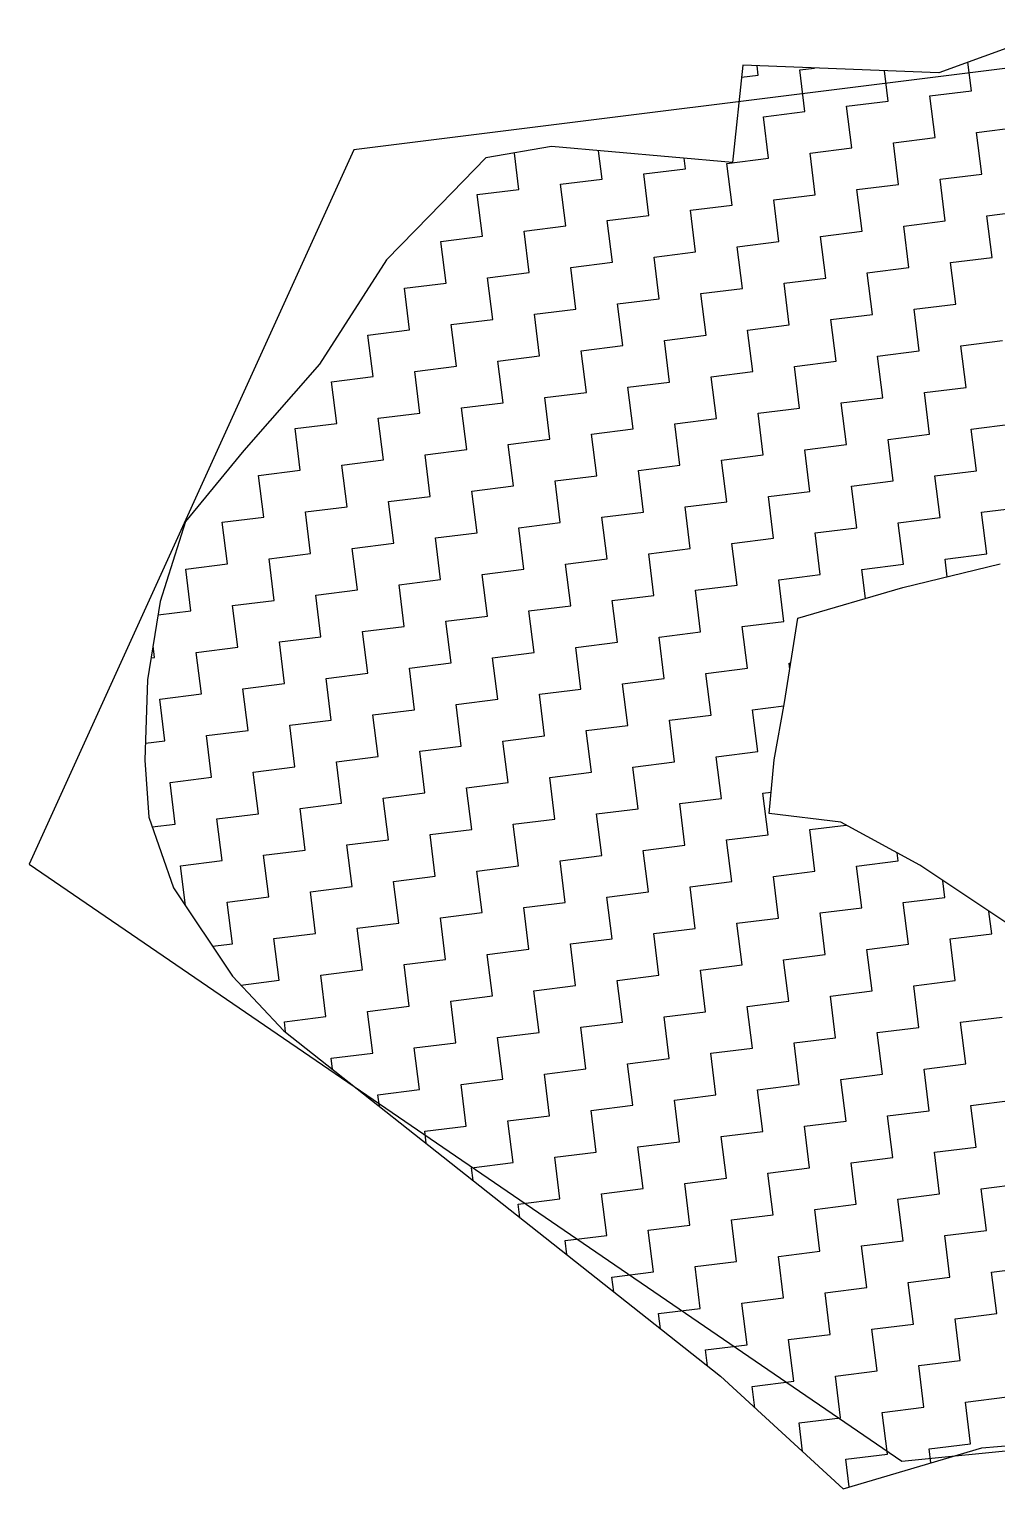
# Model space of a CAD drawing. Header units: metres. Extents: x 290108 to 292128, y 1990044 to 1991719.
# Drawn here: x 290108 to 290224.5, y 1990315 to 1990490.7 of the extents above; entities that cross this region are included whole.
import ezdxf

# ---------------------------------------------------------------- set-up
doc = ezdxf.new("R2010")
doc.units = ezdxf.units.M
doc.header["$MEASUREMENT"] = 0
doc.layers.add('POLY_HATCH', color=12, linetype='Continuous')
doc.layers.add('V_BOUND_LINE', color=7, linetype='Continuous')

msp = doc.modelspace()

# ---------------------------------------------------------------- linework, layer by layer
at = {"layer": 'POLY_HATCH'}
for p, q in [((290231.92, 1990490.72), (290217.55, 1990485.47)), ((290193.94, 1990486.38), (290192.7, 1990474.68)), ((290217.55, 1990485.47), (290193.94, 1990486.38)), ((290170.89, 1990476.59), (290162.97, 1990475.22)), ((290192.7, 1990474.68), (290170.89, 1990476.59)), ((290162.97, 1990475.22), (290156.14, 1990468.21)), ((290156.14, 1990468.21), (290151.02, 1990462.95)), ((290151.02, 1990462.95), (290142.95, 1990450.4)), ((290142.95, 1990450.4), (290133.84, 1990440.02)), ((290133.84, 1990440.02), (290126.81, 1990431.45)), ((290126.81, 1990431.45), (290123.77, 1990421.83)), ((290213.21, 1990423.51), (290224.91, 1990426.38)), ((290200.55, 1990419.81), (290213.21, 1990423.51)), ((290123.77, 1990421.83), (290122.25, 1990412.4)), ((290198.97, 1990409.68), (290200.55, 1990419.81)), ((290122.25, 1990412.4), (290121.91, 1990402.74)), ((290197.7, 1990402.79), (290198.97, 1990409.68)), ((290121.91, 1990402.74), (290122.38, 1990395.86)), ((290197.09, 1990396.33), (290197.7, 1990402.79)), ((290122.38, 1990395.86), (290125.36, 1990387.38)), ((290205.73, 1990395.28), (290197.09, 1990396.33)), ((290215.24, 1990390.08), (290205.73, 1990395.28)), ((290226.46, 1990382.62), (290215.24, 1990390.08)), ((290125.36, 1990387.38), (290132.47, 1990376.72)), ((290132.47, 1990376.72), (290138.67, 1990370.17)), ((290138.67, 1990370.17), (290191.23, 1990328.59)), ((290191.23, 1990328.59), (290206.01, 1990315.03)), ((290222.7, 1990319.97), (290252.43, 1990322.51)), ((290206.01, 1990315.03), (290222.7, 1990319.97))]:
    msp.add_line(p, q, dxfattribs=at)
at = {"layer": 'POLY_HATCH', "linetype": 'Continuous'}
for p, q in [((290221.46, 1990483.31), (290221.04, 1990486.75)), ((290193.79, 1990484.96), (290195.78, 1990485.2)), ((290195.78, 1990485.2), (290195.64, 1990486.32)), ((290200.79, 1990485.83), (290202.58, 1990486.05)), ((290201.42, 1990480.82), (290200.79, 1990485.83)), ((290211.44, 1990482.06), (290210.99, 1990485.72)), ((290216.45, 1990482.69), (290221.46, 1990483.31)), ((290206.43, 1990481.44), (290211.44, 1990482.06)), ((290207.05, 1990476.43), (290206.43, 1990481.44)), ((290217.08, 1990477.67), (290216.45, 1990482.69)), ((290196.41, 1990480.19), (290201.42, 1990480.82)), ((290197.03, 1990475.18), (290196.41, 1990480.19)), ((290212.06, 1990477.05), (290217.08, 1990477.67)), ((290222.09, 1990478.3), (290227.1, 1990478.92)), ((290222.71, 1990473.29), (290222.09, 1990478.3)), ((290176.98, 1990472.69), (290176.56, 1990476.09)), ((290202.04, 1990475.8), (290207.05, 1990476.43)), ((290212.69, 1990472.04), (290212.06, 1990477.05)), ((290166.96, 1990471.44), (290166.42, 1990475.81)), ((290187.01, 1990473.93), (290186.85, 1990475.19)), ((290192.02, 1990474.56), (290197.03, 1990475.18)), ((290192.64, 1990469.55), (290192.02, 1990474.56)), ((290202.66, 1990470.79), (290202.04, 1990475.8)), ((290171.97, 1990472.06), (290176.98, 1990472.69)), ((290182, 1990473.31), (290187.01, 1990473.93)), ((290182.62, 1990468.3), (290182, 1990473.31)), ((290217.7, 1990472.66), (290222.71, 1990473.29)), ((290218.32, 1990467.65), (290217.7, 1990472.66)), ((290161.95, 1990470.82), (290166.96, 1990471.44)), ((290162.57, 1990465.8), (290161.95, 1990470.82)), ((290172.6, 1990467.05), (290171.97, 1990472.06)), ((290197.65, 1990470.17), (290202.66, 1990470.79)), ((290207.68, 1990471.42), (290212.69, 1990472.04)), ((290208.3, 1990466.4), (290207.68, 1990471.42)), ((290187.63, 1990468.92), (290192.64, 1990469.55)), ((290188.25, 1990463.91), (290187.63, 1990468.92)), ((290198.28, 1990465.16), (290197.65, 1990470.17)), ((290223.33, 1990468.27), (290228.35, 1990468.9)), ((290177.61, 1990467.68), (290182.62, 1990468.3)), ((290178.23, 1990462.66), (290177.61, 1990467.68)), ((290213.31, 1990467.03), (290218.32, 1990467.65)), ((290223.96, 1990463.26), (290223.33, 1990468.27)), ((290157.56, 1990465.18), (290162.57, 1990465.8)), ((290167.59, 1990466.43), (290172.6, 1990467.05)), ((290168.21, 1990461.42), (290167.59, 1990466.43)), ((290203.29, 1990465.78), (290208.3, 1990466.4)), ((290203.91, 1990460.77), (290203.29, 1990465.78)), ((290213.93, 1990462.02), (290213.31, 1990467.03)), ((290158.19, 1990460.17), (290157.56, 1990465.18)), ((290183.24, 1990463.29), (290188.25, 1990463.91)), ((290193.27, 1990464.53), (290198.28, 1990465.16)), ((290193.89, 1990459.52), (290193.27, 1990464.53)), ((290173.22, 1990462.04), (290178.23, 1990462.66)), ((290173.84, 1990457.03), (290173.22, 1990462.04)), ((290183.87, 1990458.28), (290183.24, 1990463.29)), ((290208.92, 1990461.39), (290213.93, 1990462.02)), ((290218.95, 1990462.64), (290223.96, 1990463.26)), ((290219.57, 1990457.63), (290218.95, 1990462.64)), ((290153.17, 1990459.55), (290158.19, 1990460.17)), ((290163.2, 1990460.79), (290168.21, 1990461.42)), ((290163.82, 1990455.78), (290163.2, 1990460.79)), ((290198.9, 1990460.15), (290203.91, 1990460.77)), ((290199.52, 1990455.13), (290198.9, 1990460.15)), ((290209.55, 1990456.38), (290208.92, 1990461.39)), ((290153.8, 1990454.54), (290153.17, 1990459.55)), ((290188.88, 1990458.9), (290193.89, 1990459.52)), ((290189.5, 1990453.89), (290188.88, 1990458.9)), ((290168.83, 1990456.41), (290173.84, 1990457.03)), ((290178.85, 1990457.65), (290183.87, 1990458.28)), ((290179.48, 1990452.64), (290178.85, 1990457.65)), ((290214.56, 1990457.01), (290219.57, 1990457.63)), ((290215.18, 1990451.99), (290214.56, 1990457.01)), ((290158.81, 1990455.16), (290163.82, 1990455.78)), ((290159.43, 1990450.15), (290158.81, 1990455.16)), ((290169.46, 1990451.39), (290168.83, 1990456.41)), ((290194.51, 1990454.51), (290199.52, 1990455.13)), ((290204.54, 1990455.76), (290209.55, 1990456.38)), ((290205.16, 1990450.75), (290204.54, 1990455.76)), ((290148.79, 1990453.91), (290153.8, 1990454.54)), ((290149.41, 1990448.9), (290148.79, 1990453.91)), ((290184.49, 1990453.26), (290189.5, 1990453.89)), ((290185.11, 1990448.25), (290184.49, 1990453.26)), ((290195.14, 1990449.5), (290194.51, 1990454.51)), ((290220.19, 1990452.62), (290225.2, 1990453.24)), ((290164.44, 1990450.77), (290169.46, 1990451.39)), ((290174.47, 1990452.02), (290179.48, 1990452.64)), ((290175.09, 1990447.01), (290174.47, 1990452.02)), ((290210.17, 1990451.37), (290215.18, 1990451.99)), ((290210.79, 1990446.36), (290210.17, 1990451.37)), ((290220.82, 1990447.61), (290220.19, 1990452.62)), ((290154.42, 1990449.52), (290159.43, 1990450.15)), ((290155.04, 1990444.51), (290154.42, 1990449.52)), ((290165.07, 1990445.76), (290164.44, 1990450.77)), ((290200.15, 1990450.12), (290205.16, 1990450.75)), ((290200.77, 1990445.11), (290200.15, 1990450.12)), ((290144.4, 1990448.28), (290149.41, 1990448.9)), ((290145.02, 1990443.27), (290144.4, 1990448.28)), ((290180.1, 1990447.63), (290185.11, 1990448.25)), ((290190.12, 1990448.88), (290195.14, 1990449.5)), ((290190.75, 1990443.87), (290190.12, 1990448.88)), ((290170.08, 1990446.38), (290175.09, 1990447.01)), ((290170.7, 1990441.37), (290170.08, 1990446.38)), ((290180.73, 1990442.62), (290180.1, 1990447.63)), ((290205.78, 1990445.74), (290210.79, 1990446.36)), ((290215.81, 1990446.98), (290220.82, 1990447.61)), ((290216.43, 1990441.97), (290215.81, 1990446.98)), ((290150.03, 1990443.89), (290155.04, 1990444.51)), ((290160.06, 1990445.14), (290165.07, 1990445.76)), ((290160.68, 1990440.12), (290160.06, 1990445.14)), ((290195.76, 1990444.49), (290200.77, 1990445.11)), ((290196.38, 1990439.48), (290195.76, 1990444.49)), ((290206.41, 1990440.72), (290205.78, 1990445.74)), ((290140.01, 1990442.64), (290145.02, 1990443.27)), ((290140.63, 1990437.63), (290140.01, 1990442.64)), ((290150.66, 1990438.88), (290150.03, 1990443.89)), ((290175.71, 1990441.99), (290180.73, 1990442.62)), ((290185.74, 1990443.24), (290190.75, 1990443.87)), ((290186.36, 1990438.23), (290185.74, 1990443.24)), ((290221.44, 1990442.59), (290226.45, 1990443.22)), ((290222.06, 1990437.58), (290221.44, 1990442.59)), ((290165.69, 1990440.75), (290170.7, 1990441.37)), ((290166.31, 1990435.74), (290165.69, 1990440.75)), ((290176.34, 1990436.98), (290175.71, 1990441.99)), ((290201.39, 1990440.1), (290206.41, 1990440.72)), ((290211.42, 1990441.35), (290216.43, 1990441.97)), ((290212.04, 1990436.34), (290211.42, 1990441.35)), ((290155.67, 1990439.5), (290160.68, 1990440.12)), ((290156.29, 1990434.49), (290155.67, 1990439.5)), ((290191.37, 1990438.85), (290196.38, 1990439.48)), ((290202.02, 1990435.09), (290201.39, 1990440.1)), ((290135.62, 1990437.01), (290140.63, 1990437.63)), ((290145.65, 1990438.25), (290150.66, 1990438.88)), ((290146.27, 1990433.24), (290145.65, 1990438.25)), ((290181.35, 1990437.61), (290186.36, 1990438.23)), ((290181.97, 1990432.6), (290181.35, 1990437.61)), ((290191.99, 1990433.84), (290191.37, 1990438.85)), ((290217.05, 1990436.96), (290222.06, 1990437.58)), ((290136.25, 1990432), (290135.62, 1990437.01)), ((290161.3, 1990435.11), (290166.31, 1990435.74)), ((290171.33, 1990436.36), (290176.34, 1990436.98)), ((290171.95, 1990431.35), (290171.33, 1990436.36)), ((290207.03, 1990435.71), (290212.04, 1990436.34)), ((290207.65, 1990430.7), (290207.03, 1990435.71)), ((290217.68, 1990431.95), (290217.05, 1990436.96)), ((290151.28, 1990433.87), (290156.29, 1990434.49)), ((290151.9, 1990428.85), (290151.28, 1990433.87)), ((290161.93, 1990430.1), (290161.3, 1990435.11)), ((290186.98, 1990433.22), (290191.99, 1990433.84)), ((290197.01, 1990434.47), (290202.02, 1990435.09)), ((290197.63, 1990429.45), (290197.01, 1990434.47)), ((290131.23, 1990431.37), (290136.25, 1990432)), ((290141.26, 1990432.62), (290146.27, 1990433.24)), ((290141.88, 1990427.61), (290141.26, 1990432.62)), ((290176.96, 1990431.97), (290181.97, 1990432.6)), ((290177.58, 1990426.96), (290176.96, 1990431.97)), ((290187.61, 1990428.21), (290186.98, 1990433.22)), ((290212.66, 1990431.32), (290217.68, 1990431.95)), ((290222.69, 1990432.57), (290227.7, 1990433.19)), ((290223.31, 1990427.56), (290222.69, 1990432.57)), ((290131.86, 1990426.36), (290131.23, 1990431.37)), ((290166.94, 1990430.72), (290171.95, 1990431.35)), ((290167.56, 1990425.71), (290166.94, 1990430.72)), ((290202.64, 1990430.08), (290207.65, 1990430.7)), ((290213.29, 1990426.31), (290212.66, 1990431.32)), ((290146.89, 1990428.23), (290151.9, 1990428.85)), ((290156.91, 1990429.48), (290161.93, 1990430.1)), ((290157.54, 1990424.47), (290156.91, 1990429.48)), ((290192.62, 1990428.83), (290197.63, 1990429.45)), ((290193.24, 1990423.82), (290192.62, 1990428.83)), ((290203.26, 1990425.07), (290202.64, 1990430.08)), ((290136.87, 1990426.98), (290141.88, 1990427.61)), ((290137.49, 1990421.97), (290136.87, 1990426.98)), ((290147.52, 1990423.22), (290146.89, 1990428.23)), ((290172.57, 1990426.34), (290177.58, 1990426.96)), ((290182.6, 1990427.58), (290187.61, 1990428.21)), ((290183.22, 1990422.57), (290182.6, 1990427.58)), ((290218.3, 1990426.94), (290223.31, 1990427.56)), ((290218.56, 1990424.82), (290218.3, 1990426.94)), ((290126.85, 1990425.74), (290131.86, 1990426.36)), ((290127.47, 1990420.73), (290126.85, 1990425.74)), ((290162.55, 1990425.09), (290167.56, 1990425.71)), ((290163.17, 1990420.08), (290162.55, 1990425.09)), ((290173.2, 1990421.33), (290172.57, 1990426.34)), ((290198.25, 1990424.44), (290203.26, 1990425.07)), ((290208.28, 1990425.69), (290213.29, 1990426.31)), ((290208.71, 1990422.19), (290208.28, 1990425.69)), ((290142.5, 1990422.6), (290147.52, 1990423.22)), ((290152.53, 1990423.84), (290157.54, 1990424.47)), ((290153.15, 1990418.83), (290152.53, 1990423.84)), ((290188.23, 1990423.2), (290193.24, 1990423.82)), ((290188.85, 1990418.18), (290188.23, 1990423.2)), ((290198.88, 1990419.43), (290198.25, 1990424.44)), ((290132.48, 1990421.35), (290137.49, 1990421.97)), ((290143.13, 1990417.58), (290142.5, 1990422.6)), ((290178.21, 1990421.95), (290183.22, 1990422.57)), ((290178.83, 1990416.94), (290178.21, 1990421.95)), ((290123.51, 1990420.23), (290127.47, 1990420.73)), ((290133.1, 1990416.34), (290132.48, 1990421.35)), ((290158.16, 1990419.46), (290163.17, 1990420.08)), ((290168.18, 1990420.7), (290173.2, 1990421.33)), ((290168.81, 1990415.69), (290168.18, 1990420.7)), ((290148.14, 1990418.21), (290153.15, 1990418.83)), ((290148.76, 1990413.2), (290148.14, 1990418.21)), ((290158.79, 1990414.44), (290158.16, 1990419.46)), ((290183.84, 1990417.56), (290188.85, 1990418.18)), ((290193.87, 1990418.81), (290198.88, 1990419.43)), ((290194.49, 1990413.8), (290193.87, 1990418.81)), ((290123.08, 1990415.09), (290122.91, 1990416.48)), ((290128.09, 1990415.71), (290133.1, 1990416.34)), ((290138.12, 1990416.96), (290143.13, 1990417.58)), ((290138.74, 1990411.95), (290138.12, 1990416.96)), ((290173.82, 1990416.31), (290178.83, 1990416.94)), ((290174.44, 1990411.3), (290173.82, 1990416.31)), ((290184.47, 1990412.55), (290183.84, 1990417.56)), ((290122.68, 1990415.04), (290123.08, 1990415.09)), ((290128.72, 1990410.7), (290128.09, 1990415.71)), ((290153.77, 1990413.82), (290158.79, 1990414.44)), ((290163.8, 1990415.07), (290168.81, 1990415.69)), ((290164.42, 1990410.06), (290163.8, 1990415.07)), ((290199.5, 1990414.42), (290199.72, 1990414.45)), ((290199.59, 1990413.67), (290199.5, 1990414.42)), ((290143.75, 1990412.57), (290148.76, 1990413.2)), ((290154.4, 1990408.81), (290153.77, 1990413.82)), ((290189.48, 1990413.17), (290194.49, 1990413.8)), ((290190.1, 1990408.16), (290189.48, 1990413.17)), ((290133.73, 1990411.33), (290138.74, 1990411.95)), ((290134.35, 1990406.32), (290133.73, 1990411.33)), ((290144.37, 1990407.56), (290143.75, 1990412.57)), ((290169.43, 1990410.68), (290174.44, 1990411.3)), ((290179.45, 1990411.93), (290184.47, 1990412.55)), ((290180.08, 1990406.91), (290179.45, 1990411.93)), ((290123.71, 1990410.08), (290128.72, 1990410.7)), ((290124.33, 1990405.07), (290123.71, 1990410.08)), ((290159.41, 1990409.43), (290164.42, 1990410.06)), ((290160.03, 1990404.42), (290159.41, 1990409.43)), ((290170.06, 1990405.67), (290169.43, 1990410.68)), ((290195.11, 1990408.79), (290198.89, 1990409.26)), ((290139.36, 1990406.94), (290144.37, 1990407.56)), ((290149.39, 1990408.19), (290154.4, 1990408.81)), ((290150.01, 1990403.17), (290149.39, 1990408.19)), ((290185.09, 1990407.54), (290190.1, 1990408.16)), ((290185.71, 1990402.53), (290185.09, 1990407.54)), ((290195.74, 1990403.77), (290195.11, 1990408.79)), ((290129.34, 1990405.69), (290134.35, 1990406.32)), ((290129.96, 1990400.68), (290129.34, 1990405.69)), ((290139.99, 1990401.93), (290139.36, 1990406.94)), ((290165.04, 1990405.04), (290170.06, 1990405.67)), ((290175.07, 1990406.29), (290180.08, 1990406.91)), ((290175.69, 1990401.28), (290175.07, 1990406.29)), ((290121.98, 1990404.78), (290124.33, 1990405.07)), ((290155.02, 1990403.8), (290160.03, 1990404.42)), ((290165.67, 1990400.03), (290165.04, 1990405.04)), ((290145, 1990402.55), (290150.01, 1990403.17)), ((290145.62, 1990397.54), (290145, 1990402.55)), ((290155.64, 1990398.79), (290155.02, 1990403.8)), ((290180.7, 1990401.9), (290185.71, 1990402.53)), ((290190.72, 1990403.15), (290195.74, 1990403.77)), ((290191.35, 1990398.14), (290190.72, 1990403.15)), ((290124.95, 1990400.06), (290129.96, 1990400.68)), ((290134.98, 1990401.3), (290139.99, 1990401.93)), ((290135.6, 1990396.29), (290134.98, 1990401.3)), ((290170.68, 1990400.66), (290175.69, 1990401.28)), ((290171.3, 1990395.65), (290170.68, 1990400.66)), ((290181.32, 1990396.89), (290180.7, 1990401.9)), ((290125.58, 1990395.05), (290124.95, 1990400.06)), ((290150.63, 1990398.16), (290155.64, 1990398.79)), ((290160.66, 1990399.41), (290165.67, 1990400.03)), ((290161.28, 1990394.4), (290160.66, 1990399.41)), ((290196.36, 1990398.76), (290197.33, 1990398.88)), ((290196.98, 1990393.75), (290196.36, 1990398.76)), ((290140.61, 1990396.92), (290145.62, 1990397.54)), ((290141.23, 1990391.9), (290140.61, 1990396.92)), ((290151.26, 1990393.15), (290150.63, 1990398.16)), ((290176.31, 1990396.27), (290181.32, 1990396.89)), ((290186.34, 1990397.52), (290191.35, 1990398.14)), ((290186.96, 1990392.5), (290186.34, 1990397.52)), ((290122.79, 1990394.7), (290125.58, 1990395.05)), ((290130.59, 1990395.67), (290135.6, 1990396.29)), ((290131.21, 1990390.66), (290130.59, 1990395.67)), ((290166.29, 1990395.02), (290171.3, 1990395.65)), ((290176.94, 1990391.26), (290176.31, 1990396.27)), ((290156.27, 1990393.77), (290161.28, 1990394.4)), ((290156.89, 1990388.76), (290156.27, 1990393.77)), ((290166.91, 1990390.01), (290166.29, 1990395.02)), ((290191.97, 1990393.13), (290196.98, 1990393.75)), ((290201.99, 1990394.37), (290206.39, 1990394.92)), ((290202.62, 1990389.36), (290201.99, 1990394.37)), ((290136.22, 1990391.28), (290141.23, 1990391.9)), ((290146.24, 1990392.53), (290151.26, 1990393.15)), ((290146.87, 1990387.52), (290146.24, 1990392.53)), ((290181.95, 1990391.88), (290186.96, 1990392.5)), ((290182.57, 1990386.87), (290181.95, 1990391.88)), ((290192.59, 1990388.12), (290191.97, 1990393.13)), ((290212.64, 1990390.61), (290212.52, 1990391.57)), ((290126.2, 1990390.03), (290131.21, 1990390.66)), ((290126.8, 1990385.23), (290126.2, 1990390.03)), ((290136.85, 1990386.27), (290136.22, 1990391.28)), ((290161.9, 1990389.39), (290166.91, 1990390.01)), ((290171.93, 1990390.63), (290176.94, 1990391.26)), ((290172.55, 1990385.62), (290171.93, 1990390.63)), ((290207.63, 1990389.99), (290212.64, 1990390.61)), ((290208.25, 1990384.97), (290207.63, 1990389.99)), ((290151.88, 1990388.14), (290156.89, 1990388.76)), ((290152.5, 1990383.13), (290151.88, 1990388.14)), ((290162.53, 1990384.38), (290161.9, 1990389.39)), ((290187.58, 1990387.49), (290192.59, 1990388.12)), ((290197.61, 1990388.74), (290202.62, 1990389.36)), ((290198.23, 1990383.73), (290197.61, 1990388.74)), ((290218.28, 1990386.22), (290218.03, 1990388.23)), ((290131.83, 1990385.65), (290136.85, 1990386.27)), ((290141.86, 1990386.89), (290146.87, 1990387.52)), ((290142.48, 1990381.88), (290141.86, 1990386.89)), ((290177.56, 1990386.25), (290182.57, 1990386.87)), ((290188.21, 1990382.48), (290187.58, 1990387.49)), ((290132.46, 1990380.63), (290131.83, 1990385.65)), ((290167.54, 1990385), (290172.55, 1990385.62)), ((290168.16, 1990379.99), (290167.54, 1990385)), ((290178.18, 1990381.23), (290177.56, 1990386.25)), ((290203.24, 1990384.35), (290208.25, 1990384.97)), ((290213.26, 1990385.6), (290218.28, 1990386.22)), ((290213.89, 1990380.59), (290213.26, 1990385.6)), ((290223.91, 1990381.83), (290223.57, 1990384.53)), ((290147.49, 1990382.5), (290152.5, 1990383.13)), ((290157.51, 1990383.75), (290162.53, 1990384.38)), ((290158.14, 1990378.74), (290157.51, 1990383.75)), ((290193.22, 1990383.1), (290198.23, 1990383.73)), ((290193.84, 1990378.09), (290193.22, 1990383.1)), ((290203.86, 1990379.34), (290203.24, 1990384.35)), ((290137.47, 1990381.26), (290142.48, 1990381.88)), ((290138.09, 1990376.25), (290137.47, 1990381.26)), ((290148.12, 1990377.49), (290147.49, 1990382.5)), ((290173.17, 1990380.61), (290178.18, 1990381.23)), ((290183.2, 1990381.86), (290188.21, 1990382.48)), ((290183.82, 1990376.85), (290183.2, 1990381.86)), ((290218.9, 1990381.21), (290223.91, 1990381.83)), ((290219.52, 1990376.2), (290218.9, 1990381.21)), ((290130.06, 1990380.34), (290132.46, 1990380.63)), ((290163.15, 1990379.36), (290168.16, 1990379.99)), ((290163.77, 1990374.35), (290163.15, 1990379.36)), ((290173.8, 1990375.6), (290173.17, 1990380.61)), ((290198.85, 1990378.72), (290203.86, 1990379.34)), ((290208.88, 1990379.96), (290213.89, 1990380.59)), ((290209.5, 1990374.95), (290208.88, 1990379.96)), ((290143.1, 1990376.87), (290148.12, 1990377.49)), ((290153.13, 1990378.12), (290158.14, 1990378.74)), ((290153.75, 1990373.11), (290153.13, 1990378.12)), ((290188.83, 1990377.47), (290193.84, 1990378.09)), ((290199.48, 1990373.71), (290198.85, 1990378.72)), ((290133.46, 1990375.67), (290138.09, 1990376.25)), ((290143.73, 1990371.86), (290143.1, 1990376.87)), ((290178.81, 1990376.22), (290183.82, 1990376.85)), ((290179.43, 1990371.21), (290178.81, 1990376.22)), ((290189.45, 1990372.46), (290188.83, 1990377.47)), ((290214.51, 1990375.58), (290219.52, 1990376.2)), ((290158.76, 1990373.73), (290163.77, 1990374.35)), ((290168.78, 1990374.98), (290173.8, 1990375.6)), ((290169.41, 1990369.96), (290168.78, 1990374.98)), ((290204.49, 1990374.33), (290209.5, 1990374.95)), ((290205.11, 1990369.32), (290204.49, 1990374.33)), ((290215.13, 1990370.56), (290214.51, 1990375.58)), ((290148.74, 1990372.48), (290153.75, 1990373.11)), ((290149.36, 1990367.47), (290148.74, 1990372.48)), ((290159.38, 1990368.72), (290158.76, 1990373.73)), ((290184.44, 1990371.83), (290189.45, 1990372.46)), ((290194.46, 1990373.08), (290199.48, 1990373.71)), ((290195.09, 1990368.07), (290194.46, 1990373.08)), ((290138.72, 1990371.24), (290143.73, 1990371.86)), ((290138.87, 1990370.02), (290138.72, 1990371.24)), ((290174.42, 1990370.59), (290179.43, 1990371.21)), ((290175.04, 1990365.58), (290174.42, 1990370.59)), ((290185.07, 1990366.82), (290184.44, 1990371.83)), ((290210.12, 1990369.94), (290215.13, 1990370.56)), ((290220.15, 1990371.19), (290225.16, 1990371.81)), ((290220.77, 1990366.18), (290220.15, 1990371.19)), ((290154.37, 1990368.09), (290159.38, 1990368.72)), ((290164.4, 1990369.34), (290169.41, 1990369.96)), ((290165.02, 1990364.33), (290164.4, 1990369.34)), ((290200.1, 1990368.69), (290205.11, 1990369.32)), ((290200.72, 1990363.68), (290200.1, 1990368.69)), ((290210.75, 1990364.93), (290210.12, 1990369.94)), ((290144.35, 1990366.85), (290149.36, 1990367.47)), ((290155, 1990363.08), (290154.37, 1990368.09)), ((290190.08, 1990367.45), (290195.09, 1990368.07)), ((290190.7, 1990362.44), (290190.08, 1990367.45)), ((290144.51, 1990365.55), (290144.35, 1990366.85)), ((290170.03, 1990364.95), (290175.04, 1990365.58)), ((290180.05, 1990366.2), (290185.07, 1990366.82)), ((290180.68, 1990361.19), (290180.05, 1990366.2)), ((290215.76, 1990365.55), (290220.77, 1990366.18)), ((290216.38, 1990360.54), (290215.76, 1990365.55)), ((290160.01, 1990363.71), (290165.02, 1990364.33)), ((290160.63, 1990358.69), (290160.01, 1990363.71)), ((290170.65, 1990359.94), (290170.03, 1990364.95)), ((290195.71, 1990363.06), (290200.72, 1990363.68)), ((290205.73, 1990364.31), (290210.75, 1990364.93)), ((290206.36, 1990359.29), (290205.73, 1990364.31)), ((290149.99, 1990362.46), (290155, 1990363.08)), ((290150.16, 1990361.09), (290149.99, 1990362.46)), ((290185.69, 1990361.81), (290190.7, 1990362.44)), ((290186.31, 1990356.8), (290185.69, 1990361.81)), ((290196.34, 1990358.05), (290195.71, 1990363.06)), ((290221.39, 1990361.16), (290226.4, 1990361.79)), ((290165.64, 1990359.32), (290170.65, 1990359.94)), ((290175.67, 1990360.57), (290180.68, 1990361.19)), ((290176.29, 1990355.55), (290175.67, 1990360.57)), ((290211.37, 1990359.92), (290216.38, 1990360.54)), ((290211.99, 1990354.91), (290211.37, 1990359.92)), ((290222.02, 1990356.15), (290221.39, 1990361.16)), ((290155.62, 1990358.07), (290160.63, 1990358.69)), ((290166.27, 1990354.31), (290165.64, 1990359.32)), ((290201.35, 1990358.67), (290206.36, 1990359.29)), ((290201.97, 1990353.66), (290201.35, 1990358.67)), ((290155.8, 1990356.62), (290155.62, 1990358.07)), ((290181.3, 1990356.18), (290186.31, 1990356.8)), ((290191.32, 1990357.42), (290196.34, 1990358.05)), ((290191.95, 1990352.41), (290191.32, 1990357.42)), ((290171.28, 1990354.93), (290176.29, 1990355.55)), ((290171.9, 1990349.92), (290171.28, 1990354.93)), ((290181.92, 1990351.17), (290181.3, 1990356.18)), ((290206.98, 1990354.28), (290211.99, 1990354.91)), ((290217, 1990355.53), (290222.02, 1990356.15)), ((290217.63, 1990350.52), (290217, 1990355.53)), ((290161.26, 1990353.68), (290166.27, 1990354.31)), ((290161.45, 1990352.15), (290161.26, 1990353.68)), ((290196.96, 1990353.04), (290201.97, 1990353.66)), ((290197.58, 1990348.02), (290196.96, 1990353.04)), ((290207.6, 1990349.27), (290206.98, 1990354.28)), ((290176.91, 1990350.54), (290181.92, 1990351.17)), ((290186.94, 1990351.79), (290191.95, 1990352.41)), ((290187.56, 1990346.78), (290186.94, 1990351.79)), ((290222.64, 1990351.14), (290227.65, 1990351.77)), ((290223.26, 1990346.13), (290222.64, 1990351.14)), ((290166.89, 1990349.3), (290171.9, 1990349.92)), ((290177.54, 1990345.53), (290176.91, 1990350.54)), ((290212.62, 1990349.89), (290217.63, 1990350.52)), ((290213.24, 1990344.88), (290212.62, 1990349.89)), ((290167.09, 1990347.69), (290166.89, 1990349.3)), ((290192.57, 1990347.4), (290197.58, 1990348.02)), ((290202.59, 1990348.65), (290207.6, 1990349.27)), ((290203.22, 1990343.64), (290202.59, 1990348.65)), ((290182.55, 1990346.15), (290187.56, 1990346.78)), ((290183.17, 1990341.14), (290182.55, 1990346.15)), ((290193.19, 1990342.39), (290192.57, 1990347.4)), ((290218.25, 1990345.51), (290223.26, 1990346.13)), ((290172.52, 1990344.91), (290177.54, 1990345.53)), ((290172.73, 1990343.22), (290172.52, 1990344.91)), ((290208.23, 1990344.26), (290213.24, 1990344.88)), ((290208.85, 1990339.25), (290208.23, 1990344.26)), ((290218.87, 1990340.5), (290218.25, 1990345.51)), ((290188.18, 1990341.77), (290193.19, 1990342.39)), ((290198.21, 1990343.01), (290203.22, 1990343.64)), ((290198.83, 1990338), (290198.21, 1990343.01)), ((290178.16, 1990340.52), (290183.17, 1990341.14)), ((290188.81, 1990336.75), (290188.18, 1990341.77)), ((290223.89, 1990341.12), (290228.9, 1990341.74)), ((290224.51, 1990336.11), (290223.89, 1990341.12)), ((290178.38, 1990338.75), (290178.16, 1990340.52)), ((290203.84, 1990338.63), (290208.85, 1990339.25)), ((290213.86, 1990339.87), (290218.87, 1990340.5)), ((290214.49, 1990334.86), (290213.86, 1990339.87)), ((290193.82, 1990337.38), (290198.83, 1990338)), ((290194.44, 1990332.37), (290193.82, 1990337.38)), ((290204.46, 1990333.61), (290203.84, 1990338.63)), ((290183.79, 1990336.13), (290188.81, 1990336.75)), ((290184.02, 1990334.29), (290183.79, 1990336.13)), ((290219.5, 1990335.48), (290224.51, 1990336.11)), ((290220.12, 1990330.47), (290219.5, 1990335.48)), ((290199.45, 1990332.99), (290204.46, 1990333.61)), ((290209.48, 1990334.24), (290214.49, 1990334.86)), ((290210.1, 1990329.23), (290209.48, 1990334.24)), ((290189.43, 1990331.74), (290194.44, 1990332.37)), ((290200.08, 1990327.98), (290199.45, 1990332.99)), ((290189.67, 1990329.82), (290189.43, 1990331.74)), ((290215.11, 1990329.85), (290220.12, 1990330.47)), ((290205.09, 1990328.6), (290210.1, 1990329.23)), ((290205.71, 1990323.59), (290205.09, 1990328.6)), ((290215.73, 1990324.84), (290215.11, 1990329.85)), ((290195.06, 1990327.36), (290200.08, 1990327.98)), ((290195.39, 1990324.77), (290195.06, 1990327.36)), ((290210.72, 1990324.21), (290215.73, 1990324.84)), ((290220.75, 1990325.46), (290225.76, 1990326.08)), ((290221.37, 1990320.45), (290220.75, 1990325.46)), ((290200.7, 1990322.97), (290205.71, 1990323.59)), ((290211.35, 1990319.2), (290210.72, 1990324.21)), ((290201.13, 1990319.51), (290200.7, 1990322.97)), ((290216.36, 1990319.83), (290221.37, 1990320.45)), ((290216.57, 1990318.15), (290216.36, 1990319.83)), ((290206.33, 1990318.58), (290211.35, 1990319.2)), ((290206.75, 1990315.25), (290206.33, 1990318.58))]:
    msp.add_line(p, q, dxfattribs=at)
at = {"layer": 'V_BOUND_LINE'}
for p, q in [((290244.3, 1990488.32), (290147.1, 1990476.22)), ((290147.1, 1990476.22), (290107.99, 1990390.2)), ((290107.99, 1990390.2), (290213.09, 1990318.36)), ((290213.09, 1990318.36), (290259.59, 1990322.97))]:
    msp.add_line(p, q, dxfattribs=at)

doc.saveas('drawing.dxf')
